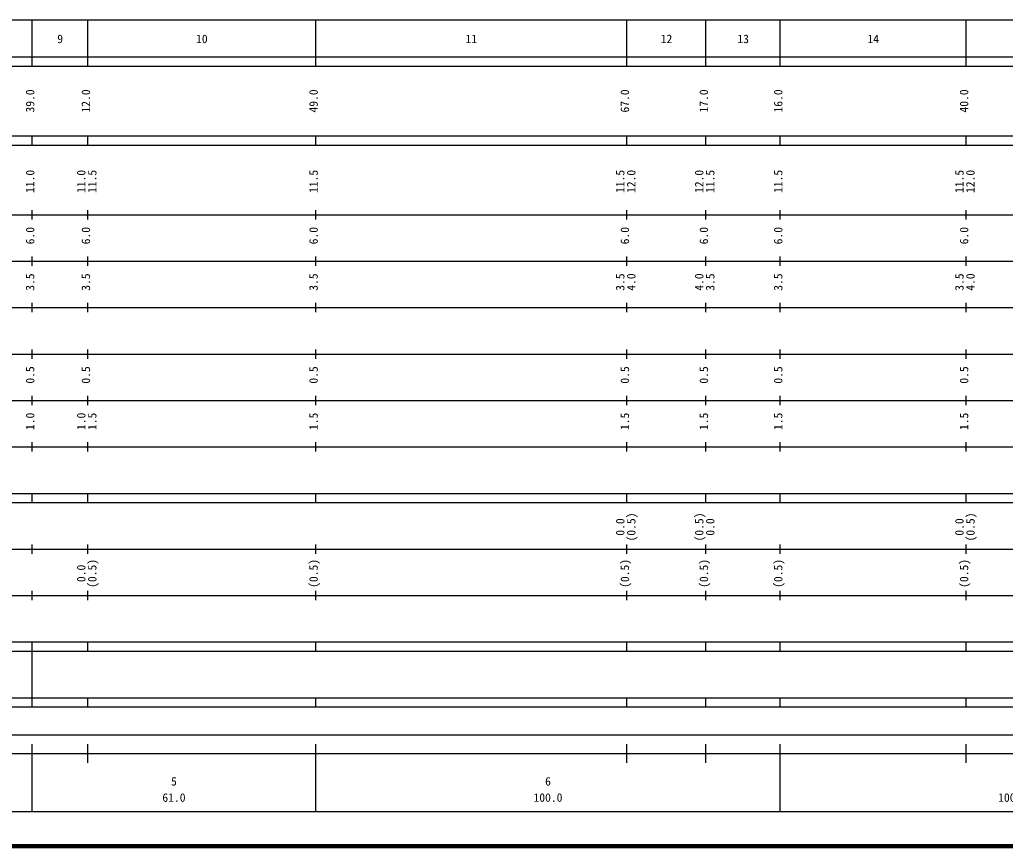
# Model space of a CAD drawing. Units: millimetres on the paper, enlarged 1000 times. Extents: x 40000 to 680000, y 20000 to 380000.
# Drawn here: x 304304 to 516418, y 20000 to 198000 of the extents above; entities that cross this region are included whole.
import ezdxf
from ezdxf.enums import TextEntityAlignment as Align

# ---------------------------------------------------------------- set-up
doc = ezdxf.new("R2010")
doc.units = ezdxf.units.MM
doc.header["$LTSCALE"] = 1000
doc.layers.add('M-TTL', color=2, linetype='Continuous', lineweight=140)
doc.layers.add('M-TTL-BAND', color=7, linetype='Continuous', lineweight=25)
doc.styles.add('ＭＳ ゴシック', font='')
doc.styles.get('ＭＳ ゴシック').set_extended_font_data('MS Gothic')

msp = doc.modelspace()

# ---------------------------------------------------------------- linework, layer by layer
at = {"layer": 'M-TTL'}
msp.add_line((40000, 20000), (680000, 20000), dxfattribs=at)
at = {"layer": 'M-TTL-BAND'}
for p, q in [((68000, 198000), (579000, 198000)), ((307000, 188000), (307000, 198000)), ((319000, 188000), (319000, 198000)), ((368000, 188000), (368000, 198000)), ((435000, 188000), (435000, 198000)), ((452000, 188000), (452000, 198000)), ((468000, 188000), (468000, 198000)), ((508000, 188000), (508000, 198000)), ((40000, 190000), (579000, 190000)), ((40000, 188000), (579000, 188000)), ((40000, 173000), (579000, 173000)), ((307000, 171000), (307000, 173000)), ((319000, 171000), (319000, 173000)), ((368000, 171000), (368000, 173000)), ((435000, 171000), (435000, 173000)), ((452000, 171000), (452000, 173000)), ((468000, 171000), (468000, 173000)), ((508000, 171000), (508000, 173000)), ((40000, 171000), (579000, 171000)), ((307000, 155000), (307000, 157000)), ((319000, 155000), (319000, 157000)), ((368000, 155000), (368000, 157000)), ((435000, 155000), (435000, 157000)), ((452000, 155000), (452000, 157000)), ((468000, 155000), (468000, 157000)), ((508000, 155000), (508000, 157000)), ((40000, 156000), (579000, 156000)), ((307000, 145000), (307000, 147000)), ((319000, 145000), (319000, 147000)), ((368000, 145000), (368000, 147000)), ((435000, 145000), (435000, 147000)), ((452000, 145000), (452000, 147000)), ((468000, 145000), (468000, 147000)), ((508000, 145000), (508000, 147000)), ((46000, 146000), (579000, 146000)), ((52000, 136000), (579000, 136000)), ((307000, 135000), (307000, 137000)), ((319000, 135000), (319000, 137000)), ((368000, 135000), (368000, 137000)), ((435000, 135000), (435000, 137000)), ((452000, 135000), (452000, 137000)), ((468000, 135000), (468000, 137000)), ((508000, 135000), (508000, 137000)), ((46000, 126000), (579000, 126000)), ((307000, 125000), (307000, 127000)), ((319000, 125000), (319000, 127000)), ((368000, 125000), (368000, 127000)), ((435000, 125000), (435000, 127000)), ((452000, 125000), (452000, 127000)), ((468000, 125000), (468000, 127000)), ((508000, 125000), (508000, 127000)), ((307000, 115000), (307000, 117000)), ((319000, 115000), (319000, 117000)), ((368000, 115000), (368000, 117000)), ((435000, 115000), (435000, 117000)), ((452000, 115000), (452000, 117000)), ((468000, 115000), (468000, 117000)), ((508000, 115000), (508000, 117000)), ((52000, 116000), (579000, 116000)), ((307000, 105000), (307000, 107000)), ((319000, 105000), (319000, 107000)), ((368000, 105000), (368000, 107000)), ((435000, 105000), (435000, 107000)), ((452000, 105000), (452000, 107000)), ((468000, 105000), (468000, 107000)), ((508000, 105000), (508000, 107000)), ((46000, 106000), (579000, 106000)), ((40000, 96000), (579000, 96000)), ((307000, 94000), (307000, 96000)), ((319000, 94000), (319000, 96000)), ((368000, 94000), (368000, 96000)), ((435000, 94000), (435000, 96000)), ((452000, 94000), (452000, 96000)), ((468000, 94000), (468000, 96000)), ((508000, 94000), (508000, 96000)), ((40000, 94000), (579000, 94000)), ((307000, 83000), (307000, 85000)), ((319000, 83000), (319000, 85000)), ((368000, 83000), (368000, 85000)), ((435000, 83000), (435000, 85000)), ((452000, 83000), (452000, 85000)), ((468000, 83000), (468000, 85000)), ((508000, 83000), (508000, 85000)), ((49000, 84000), (579000, 84000)), ((307000, 73000), (307000, 75000)), ((319000, 73000), (319000, 75000)), ((368000, 73000), (368000, 75000)), ((435000, 73000), (435000, 75000)), ((452000, 73000), (452000, 75000)), ((468000, 73000), (468000, 75000)), ((508000, 73000), (508000, 75000)), ((40000, 74000), (579000, 74000)), ((40000, 64000), (579000, 64000)), ((307000, 62000), (307000, 64000)), ((319000, 62000), (319000, 64000)), ((368000, 62000), (368000, 64000)), ((435000, 62000), (435000, 64000)), ((452000, 62000), (452000, 64000)), ((468000, 62000), (468000, 64000)), ((508000, 62000), (508000, 64000)), ((40000, 62000), (579000, 62000)), ((307000, 52000), (307000, 62000)), ((40000, 52000), (579000, 52000)), ((307000, 50000), (307000, 52000)), ((319000, 50000), (319000, 52000)), ((368000, 50000), (368000, 52000)), ((435000, 50000), (435000, 52000)), ((452000, 50000), (452000, 52000)), ((468000, 50000), (468000, 52000)), ((508000, 50000), (508000, 52000)), ((40000, 50000), (579000, 50000)), ((71000, 44000), (565000, 44000)), ((307000, 27500), (307000, 42000)), ((319000, 38000), (319000, 42000)), ((368000, 27500), (368000, 42000)), ((435000, 38000), (435000, 42000)), ((452000, 38000), (452000, 42000)), ((468000, 27500), (468000, 42000)), ((508000, 38000), (508000, 42000)), ((40000, 40000), (579000, 40000)), ((68000, 27500), (579000, 27500))]:
    msp.add_line(p, q, dxfattribs=at)

# ---------------------------------------------------------------- texts
at = {"layer": 'M-TTL-BAND', "style": 'ＭＳ ゴシック'}
for s, p in [('9', (313000, 192405)), ('10', (343500, 192405)), ('11', (401500, 192405)), ('12', (443500, 192405)), ('13', (460000, 192405)), ('14', (488000, 192405)), ('5', (337500, 32523)), ('6', (418000, 32523)), ('61.0', (337500, 29033)), ('100.0', (418000, 29033)), ('100.0', (518000, 29033))]:
    msp.add_text(s, height=1833, dxfattribs=at).set_placement(p, align=Align.BOTTOM_CENTER)
for s, p in [('39.0', (308000, 180500)), ('12.0', (320000, 180500)), ('49.0', (369000, 180500)), ('67.0', (436000, 180500)), ('17.0', (453000, 180500)), ('16.0', (469000, 180500)), ('40.0', (509000, 180500)), ('11.0', (308000, 163174)), ('11.0', (319000, 163174)), ('11.5', (321370, 163174)), ('11.5', (369000, 163174)), ('11.5', (435000, 163174)), ('12.0', (437370, 163174)), ('12.0', (452000, 163174)), ('11.5', (454370, 163174)), ('11.5', (469000, 163174)), ('11.5', (508000, 163174)), ('12.0', (510370, 163174)), ('6.0', (308000, 151500)), ('6.0', (320000, 151500)), ('6.0', (369000, 151500)), ('6.0', (436000, 151500)), ('6.0', (453000, 151500)), ('6.0', (469000, 151500)), ('6.0', (509000, 151500)), ('3.5', (308000, 141500)), ('3.5', (320000, 141500)), ('3.5', (369000, 141500)), ('3.5', (435000, 141500)), ('4.0', (437370, 141500)), ('4.0', (452000, 141500)), ('3.5', (454370, 141500)), ('3.5', (469000, 141500)), ('3.5', (508000, 141500)), ('4.0', (510370, 141500)), ('0.5', (308000, 121500)), ('0.5', (320000, 121500)), ('0.5', (369000, 121500)), ('0.5', (436000, 121500)), ('0.5', (453000, 121500)), ('0.5', (469000, 121500)), ('0.5', (509000, 121500)), ('1.0', (308000, 111500)), ('1.0', (319000, 111500)), ('1.5', (321370, 111500)), ('1.5', (369000, 111500)), ('1.5', (436000, 111500)), ('1.5', (453000, 111500)), ('1.5', (469000, 111500)), ('1.5', (509000, 111500)), ('(0.5)', (437370, 88764)), ('(0.5)', (452000, 88764)), ('(0.5)', (510370, 88764)), ('0.0', (435000, 88764)), ('0.0', (454370, 88764)), ('0.0', (508000, 88764)), ('(0.5)', (321370, 78764)), ('(0.5)', (369000, 78764)), ('(0.5)', (436000, 78764)), ('(0.5)', (453000, 78764)), ('(0.5)', (469000, 78764)), ('(0.5)', (509000, 78764)), ('0.0', (319000, 78764))]:
    msp.add_text(s, height=1833, rotation=90, dxfattribs=at).set_placement(p, align=Align.BOTTOM_CENTER)

doc.saveas('drawing.dxf')
